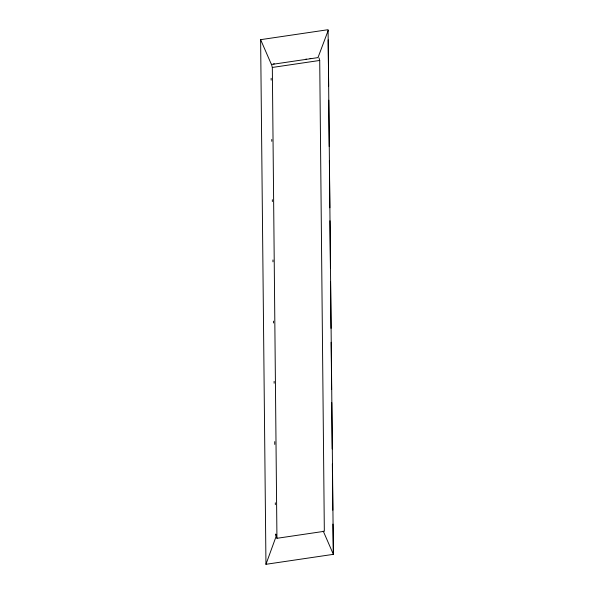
<?xml version="1.0" encoding="UTF-8"?>
<svg xmlns="http://www.w3.org/2000/svg" width="594" height="594" viewBox="0 0 594 594"><rect width="100%" height="100%" fill="white"/><g stroke="black" fill="none" stroke-linecap="round" stroke-linejoin="round"><path stroke-width="0.89" d="M328.23 30.383L318.31 56.742A9.756 3.119 -87.3 0 1 317.931 57.618L271.443 64.486A9.756 0.728 71 0 1 271.087 63.699L260.625 39.664L328.088 29.7L333.375 554.343L265.956 564.3L260.625 39.664M265.956 564.3L275.742 537.429A9.756 3.126 -87.3 0 0 276.076 536.375L275.824 534.132M306.341 59.088L305.672 59.237M274.324 63.848L273.515 63.9M310.729 58.494L310.046 58.509M319.713 60.454L324.331 531.303L276.945 538.305L272.327 67.449L319.713 60.454L319.052 57.997M323.24 531.095L333.375 554.343L332.937 524.094M271.443 64.174L272.327 67.449M275.846 534.214L276.945 538.305M328.185 39.902L328.645 86.279M328.779 100.193L329.232 146.577M329.373 160.491L329.833 207.796M329.96 220.782L330.427 268.087M330.561 282.002L331.021 328.378M331.155 342.293L331.623 389.597M331.749 402.584L332.202 448.96M332.35 463.803L332.803 510.179M271.154 78.297L271.176 80.153M271.755 139.471L271.777 141.32M272.349 199.718L272.364 201.574M272.943 259.964L272.958 261.82M273.537 321.139L273.559 322.995M274.131 381.385L274.146 383.241M274.725 441.632L274.747 444.416M275.319 502.806L275.341 504.662"/></g></svg>
